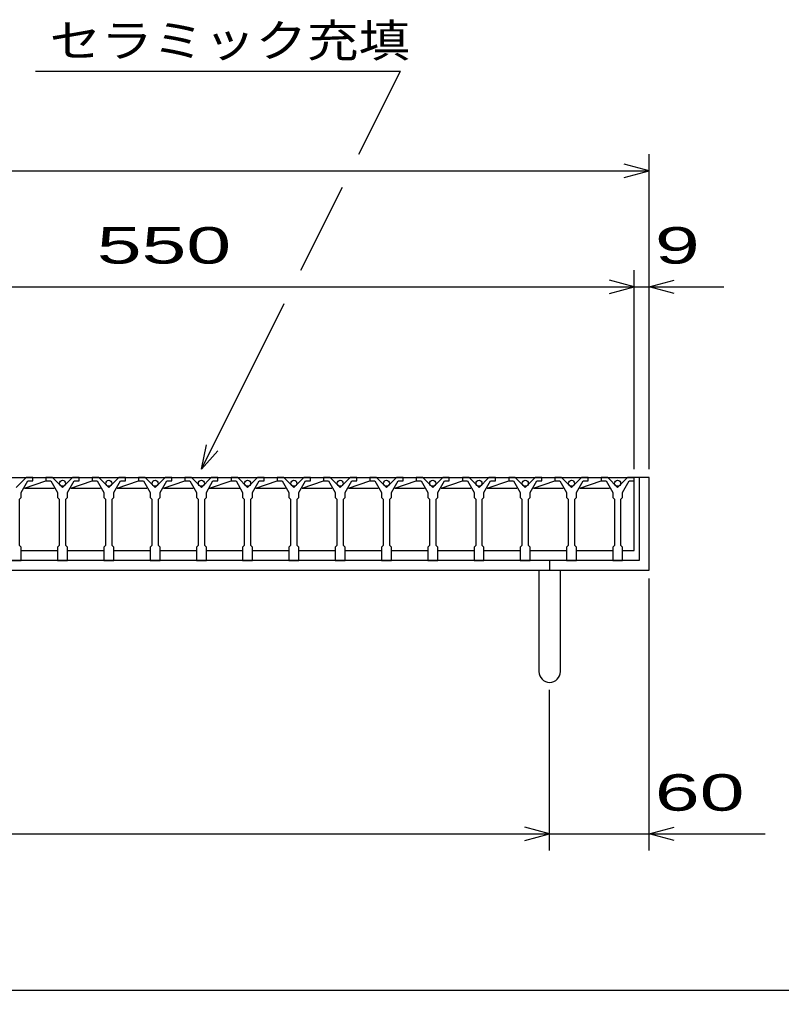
# Model space of a CAD drawing. Units: millimetres, scale not verified. Extents: x -1820 to 1736, y -1282 to 1048.
# Drawn here: x -670 to -210, y -1152 to -566 of the extents above; entities that cross this region are included whole.
import ezdxf
from ezdxf.enums import TextEntityAlignment as Align

# ---------------------------------------------------------------- set-up
doc = ezdxf.new("R2010")
doc.units = ezdxf.units.MM
doc.header["$LTSCALE"] = 10
for name, color, linetype, lineweight in [('0_2', 150, 'Continuous', 25), ('16', 3, 'Continuous', 25), ('19', 6, 'Continuous', 25), ('22', 2, 'Continuous', 25)]:
    doc.layers.add(name, color=color, linetype=linetype, lineweight=lineweight)
doc.styles.add('ベクトル', font='')
doc.styles.get('ベクトル').set_extended_font_data('ベクトル')

msp = doc.modelspace()

# ---------------------------------------------------------------- linework, layer by layer
at = {"layer": '0_2'}
msp.add_line((1736, -1151.5), (-1724, -1151.5), dxfattribs=at)
at = {"layer": '16'}
for p, q in [((-844.5, -842), (-299, -842)), ((-665.6, -842), (-671.6, -848)), ((-661.6, -842), (-665.6, -842)), ((-661.6, -844), (-661.6, -842)), ((-653.7, -842), (-653.7, -844)), ((-649.7, -842), (-653.7, -842)), ((-643.7, -848), (-649.7, -842)), ((-637.7, -842), (-643.7, -848)), ((-633.7, -842), (-637.7, -842)), ((-633.7, -844), (-633.7, -842)), ((-625.8, -842), (-625.8, -844)), ((-621.8, -842), (-625.8, -842)), ((-615.8, -848), (-621.8, -842)), ((-609.8, -842), (-615.8, -848)), ((-605.8, -842), (-609.8, -842)), ((-605.8, -844), (-605.8, -842)), ((-597.9, -842), (-597.9, -844)), ((-593.9, -842), (-597.9, -842)), ((-587.9, -848), (-593.9, -842)), ((-581.9, -842), (-587.9, -848)), ((-577.9, -842), (-581.9, -842)), ((-577.9, -844), (-577.9, -842)), ((-570, -842), (-570, -844)), ((-566, -842), (-570, -842)), ((-560, -848), (-566, -842)), ((-554, -842), (-560, -848)), ((-550, -842), (-554, -842)), ((-550, -844), (-550, -842)), ((-542.1, -842), (-542.1, -844)), ((-538.1, -842), (-542.1, -842)), ((-532.1, -848), (-538.1, -842)), ((-526.1, -842), (-532.1, -848)), ((-522.1, -842), (-526.1, -842)), ((-522.1, -844), (-522.1, -842)), ((-514.2, -842), (-514.2, -844)), ((-510.2, -842), (-514.2, -842)), ((-504.2, -848), (-510.2, -842)), ((-498.2, -842), (-504.2, -848)), ((-494.2, -842), (-498.2, -842)), ((-494.2, -844), (-494.2, -842)), ((-486.3, -842), (-486.3, -844)), ((-482.3, -842), (-486.3, -842)), ((-476.3, -848), (-482.3, -842)), ((-470.3, -842), (-476.3, -848)), ((-466.3, -842), (-470.3, -842)), ((-466.3, -844), (-466.3, -842)), ((-458.4, -842), (-458.4, -844)), ((-454.4, -842), (-458.4, -842)), ((-448.4, -848), (-454.4, -842)), ((-442.4, -842), (-448.4, -848)), ((-438.4, -842), (-442.4, -842)), ((-438.4, -844), (-438.4, -842)), ((-430.5, -842), (-430.5, -844)), ((-426.5, -842), (-430.5, -842)), ((-420.5, -848), (-426.5, -842)), ((-414.5, -842), (-420.5, -848)), ((-410.5, -842), (-414.5, -842)), ((-410.5, -844), (-410.5, -842)), ((-402.6, -842), (-402.6, -844)), ((-398.6, -842), (-402.6, -842)), ((-392.6, -848), (-398.6, -842)), ((-386.6, -842), (-392.6, -848)), ((-382.6, -842), (-386.6, -842)), ((-382.6, -844), (-382.6, -842)), ((-374.7, -842), (-374.7, -844)), ((-370.7, -842), (-374.7, -842)), ((-364.7, -848), (-370.7, -842)), ((-358.7, -842), (-364.7, -848)), ((-354.7, -842), (-358.7, -842)), ((-354.7, -844), (-354.7, -842)), ((-346.8, -842), (-346.8, -844)), ((-342.8, -842), (-346.8, -842)), ((-336.8, -848), (-342.8, -842)), ((-330.8, -842), (-336.8, -848)), ((-326.8, -842), (-330.8, -842)), ((-326.8, -844), (-326.8, -842)), ((-319, -842), (-319, -844)), ((-315, -842), (-319, -842)), ((-309, -848), (-315, -842)), ((-303, -842), (-309, -848)), ((-299, -842), (-303, -842)), ((-299, -844), (-299, -842)), ((-299, -886), (-299, -842)), ((-668.6, -851), (-664.6, -844)), ((-666.6, -848.5), (-653.7, -844)), ((-666.6, -848.5), (-648.7, -848.5)), ((-664.6, -844), (-661.6, -844)), ((-653.7, -844), (-650.7, -844)), ((-650.7, -844), (-646.7, -851)), ((-640.7, -851), (-636.7, -844)), ((-638.7, -848.5), (-625.8, -844)), ((-638.7, -848.5), (-620.8, -848.5)), ((-636.7, -844), (-633.7, -844)), ((-625.8, -844), (-622.8, -844)), ((-622.8, -844), (-618.8, -851)), ((-612.8, -851), (-608.8, -844)), ((-610.8, -848.5), (-597.9, -844)), ((-610.8, -848.5), (-592.9, -848.5)), ((-608.8, -844), (-605.8, -844)), ((-597.9, -844), (-594.9, -844)), ((-594.9, -844), (-590.9, -851)), ((-584.9, -851), (-580.9, -844)), ((-582.9, -848.5), (-570, -844)), ((-582.9, -848.5), (-565, -848.5)), ((-580.9, -844), (-577.9, -844)), ((-570, -844), (-567, -844)), ((-567, -844), (-563, -851)), ((-557, -851), (-553, -844)), ((-555, -848.5), (-542.1, -844)), ((-555, -848.5), (-537.1, -848.5)), ((-553, -844), (-550, -844)), ((-542.1, -844), (-539.1, -844)), ((-539.1, -844), (-535.1, -851)), ((-529.1, -851), (-525.1, -844)), ((-527.1, -848.5), (-514.2, -844)), ((-527.1, -848.5), (-509.2, -848.5)), ((-525.1, -844), (-522.1, -844)), ((-514.2, -844), (-511.2, -844)), ((-511.2, -844), (-507.2, -851)), ((-501.2, -851), (-497.2, -844)), ((-499.2, -848.5), (-486.3, -844)), ((-499.2, -848.5), (-481.3, -848.5)), ((-497.2, -844), (-494.2, -844)), ((-486.3, -844), (-483.3, -844)), ((-483.3, -844), (-479.3, -851)), ((-473.3, -851), (-469.3, -844)), ((-471.3, -848.5), (-458.4, -844)), ((-471.3, -848.5), (-453.4, -848.5)), ((-469.3, -844), (-466.3, -844)), ((-458.4, -844), (-455.4, -844)), ((-455.4, -844), (-451.4, -851)), ((-445.4, -851), (-441.4, -844)), ((-443.4, -848.5), (-430.5, -844)), ((-443.4, -848.5), (-425.5, -848.5)), ((-441.4, -844), (-438.4, -844)), ((-430.5, -844), (-427.5, -844)), ((-427.5, -844), (-423.5, -851)), ((-417.5, -851), (-413.5, -844)), ((-415.5, -848.5), (-402.6, -844)), ((-415.5, -848.5), (-397.6, -848.5)), ((-413.5, -844), (-410.5, -844)), ((-402.6, -844), (-399.6, -844)), ((-399.6, -844), (-395.6, -851)), ((-389.6, -851), (-385.6, -844)), ((-387.6, -848.5), (-374.7, -844)), ((-387.6, -848.5), (-369.7, -848.5)), ((-385.6, -844), (-382.6, -844)), ((-374.7, -844), (-371.7, -844)), ((-371.7, -844), (-367.7, -851)), ((-361.7, -851), (-357.7, -844)), ((-359.7, -848.5), (-346.8, -844)), ((-359.7, -848.5), (-341.8, -848.5)), ((-357.7, -844), (-354.7, -844)), ((-346.8, -844), (-343.8, -844)), ((-343.8, -844), (-339.8, -851)), ((-333.8, -851), (-329.8, -844)), ((-331.8, -848.5), (-318.9, -844)), ((-331.8, -848.5), (-313.9, -848.5)), ((-329.8, -844), (-326.8, -844)), ((-319, -844), (-316, -844)), ((-316, -844), (-312, -851)), ((-306, -851), (-302, -844)), ((-302, -844), (-299, -844)), ((-669.6, -855), (-668.6, -854)), ((-669.6, -883), (-669.6, -855)), ((-668.6, -854), (-668.6, -851)), ((-646.7, -851), (-646.7, -854)), ((-646.7, -854), (-645.7, -855)), ((-645.7, -855), (-645.7, -883)), ((-641.7, -855), (-640.7, -854)), ((-641.7, -883), (-641.7, -855)), ((-640.7, -854), (-640.7, -851)), ((-618.8, -851), (-618.8, -854)), ((-618.8, -854), (-617.8, -855)), ((-617.8, -855), (-617.8, -883)), ((-613.8, -855), (-612.8, -854)), ((-613.8, -883), (-613.8, -855)), ((-612.8, -854), (-612.8, -851)), ((-590.9, -851), (-590.9, -854)), ((-590.9, -854), (-589.9, -855)), ((-589.9, -855), (-589.9, -883)), ((-585.9, -855), (-584.9, -854)), ((-585.9, -883), (-585.9, -855)), ((-584.9, -854), (-584.9, -851)), ((-563, -851), (-563, -854)), ((-563, -854), (-562, -855)), ((-562, -855), (-562, -883)), ((-558, -855), (-557, -854)), ((-558, -883), (-558, -855)), ((-557, -854), (-557, -851)), ((-535.1, -851), (-535.1, -854)), ((-535.1, -854), (-534.1, -855)), ((-534.1, -855), (-534.1, -883)), ((-530.1, -855), (-529.1, -854)), ((-530.1, -883), (-530.1, -855)), ((-529.1, -854), (-529.1, -851)), ((-507.2, -851), (-507.2, -854)), ((-507.2, -854), (-506.2, -855)), ((-506.2, -855), (-506.2, -883)), ((-502.2, -855), (-501.2, -854)), ((-502.2, -883), (-502.2, -855)), ((-501.2, -854), (-501.2, -851)), ((-479.3, -851), (-479.3, -854)), ((-479.3, -854), (-478.3, -855)), ((-478.3, -855), (-478.3, -883)), ((-474.3, -855), (-473.3, -854)), ((-474.3, -883), (-474.3, -855)), ((-473.3, -854), (-473.3, -851)), ((-451.4, -851), (-451.4, -854)), ((-451.4, -854), (-450.4, -855)), ((-450.4, -855), (-450.4, -883)), ((-446.4, -855), (-445.4, -854)), ((-446.4, -883), (-446.4, -855)), ((-445.4, -854), (-445.4, -851)), ((-423.5, -851), (-423.5, -854)), ((-423.5, -854), (-422.5, -855)), ((-422.5, -855), (-422.5, -883)), ((-418.5, -855), (-417.5, -854)), ((-418.5, -883), (-418.5, -855)), ((-417.5, -854), (-417.5, -851)), ((-395.6, -851), (-395.6, -854)), ((-395.6, -854), (-394.6, -855)), ((-394.6, -855), (-394.6, -883)), ((-390.6, -855), (-389.6, -854)), ((-390.6, -883), (-390.6, -855)), ((-389.6, -854), (-389.6, -851)), ((-367.7, -851), (-367.7, -854)), ((-367.7, -854), (-366.7, -855)), ((-366.7, -855), (-366.7, -883)), ((-362.7, -855), (-361.7, -854)), ((-362.7, -883), (-362.7, -855)), ((-361.7, -854), (-361.7, -851)), ((-339.8, -851), (-339.8, -854)), ((-339.8, -854), (-338.8, -855)), ((-338.8, -855), (-338.8, -883)), ((-334.8, -855), (-333.8, -854)), ((-334.8, -883), (-334.8, -855)), ((-333.8, -854), (-333.8, -851)), ((-312, -851), (-312, -854)), ((-312, -854), (-311, -855)), ((-311, -855), (-311, -883)), ((-307, -855), (-306, -854)), ((-307, -883), (-307, -855)), ((-306, -854), (-306, -851)), ((-668.6, -884), (-669.6, -883)), ((-668.6, -892), (-668.6, -884)), ((-645.7, -883), (-646.7, -884)), ((-646.7, -884), (-646.7, -892)), ((-640.7, -884), (-641.7, -883)), ((-640.7, -892), (-640.7, -884)), ((-617.8, -883), (-618.8, -884)), ((-618.8, -884), (-618.8, -892)), ((-612.8, -884), (-613.8, -883)), ((-612.8, -892), (-612.8, -884)), ((-589.9, -883), (-590.9, -884)), ((-590.9, -884), (-590.9, -892)), ((-584.9, -884), (-585.9, -883)), ((-584.9, -892), (-584.9, -884)), ((-562, -883), (-563, -884)), ((-563, -884), (-563, -892)), ((-557, -884), (-558, -883)), ((-557, -892), (-557, -884)), ((-534.1, -883), (-535.1, -884)), ((-535.1, -884), (-535.1, -892)), ((-529.1, -884), (-530.1, -883)), ((-529.1, -892), (-529.1, -884)), ((-506.2, -883), (-507.2, -884)), ((-507.2, -884), (-507.2, -892)), ((-501.2, -884), (-502.2, -883)), ((-501.2, -892), (-501.2, -884)), ((-478.3, -883), (-479.3, -884)), ((-479.3, -884), (-479.3, -892)), ((-473.3, -884), (-474.3, -883)), ((-473.3, -892), (-473.3, -884)), ((-450.4, -883), (-451.4, -884)), ((-451.4, -884), (-451.4, -892)), ((-445.4, -884), (-446.4, -883)), ((-445.4, -892), (-445.4, -884)), ((-422.5, -883), (-423.5, -884)), ((-423.5, -884), (-423.5, -892)), ((-417.5, -884), (-418.5, -883)), ((-417.5, -892), (-417.5, -884)), ((-394.6, -883), (-395.6, -884)), ((-395.6, -884), (-395.6, -892)), ((-389.6, -884), (-390.6, -883)), ((-389.6, -892), (-389.6, -884)), ((-366.7, -883), (-367.7, -884)), ((-367.7, -884), (-367.7, -892)), ((-361.7, -884), (-362.7, -883)), ((-361.7, -892), (-361.7, -884)), ((-338.8, -883), (-339.8, -884)), ((-339.8, -884), (-339.8, -892)), ((-333.8, -884), (-334.8, -883)), ((-333.8, -892), (-333.8, -884)), ((-311, -883), (-312, -884)), ((-312, -884), (-312, -892)), ((-306, -884), (-307, -883)), ((-306, -892), (-306, -884)), ((-668.6, -886), (-646.7, -886)), ((-640.7, -886), (-618.8, -886)), ((-612.8, -886), (-590.9, -886)), ((-584.9, -886), (-563, -886)), ((-557, -886), (-535.1, -886)), ((-529.1, -886), (-507.2, -886)), ((-501.2, -886), (-479.3, -886)), ((-473.3, -886), (-451.4, -886)), ((-445.4, -886), (-423.5, -886)), ((-417.5, -886), (-395.6, -886)), ((-389.6, -886), (-367.7, -886)), ((-361.7, -886), (-339.8, -886)), ((-333.8, -886), (-312, -886)), ((-306, -886), (-299, -886)), ((-674.6, -892), (-668.6, -892)), ((-646.7, -892), (-640.7, -892)), ((-618.8, -892), (-612.8, -892)), ((-590.9, -892), (-584.9, -892)), ((-563, -892), (-557, -892)), ((-535.1, -892), (-529.1, -892)), ((-507.2, -892), (-501.2, -892)), ((-479.3, -892), (-473.3, -892)), ((-451.4, -892), (-445.4, -892)), ((-423.5, -892), (-417.5, -892)), ((-395.6, -892), (-389.6, -892)), ((-367.7, -892), (-361.7, -892)), ((-339.8, -892), (-333.8, -892)), ((-312, -892), (-306, -892))]:
    msp.add_line(p, q, dxfattribs=at)
for centre in [(-643.7, -845.5), (-615.8, -845.5), (-587.9, -845.5), (-560, -845.5), (-532.1, -845.5), (-504.2, -845.5), (-476.3, -845.5), (-448.4, -845.5), (-420.5, -845.5), (-392.6, -845.5), (-364.7, -845.5), (-336.8, -845.5), (-309, -845.5)]:
    msp.add_circle(centre, 1.8, dxfattribs=at)
at = {"layer": '19'}
for p, q in [((-290, -842), (-299, -842)), ((-296, -842), (-296, -892)), ((-290, -898), (-290, -842)), ((-296, -892), (-1404, -892)), ((-350, -892), (-350, -898)), ((-1410, -898), (-290, -898)), ((-356.5, -898), (-356.5, -959.11)), ((-343.5, -959.11), (-343.5, -898))]:
    msp.add_line(p, q, dxfattribs=at)
msp.add_arc((-350, -959.11), 6.5, 180, 0, dxfattribs=at)
at = {"layer": '22', "color": 4}
for p, q in [((-660, -597), (-440, -597)), ((-465, -647), (-440, -597)), ((-290, -837), (-290, -647)), ((-290, -657), (-305, -653)), ((-1410, -657), (-290, -657)), ((-305, -661), (-290, -657)), ((-500, -717), (-475, -667)), ((-299, -837), (-299, -717)), ((-290, -837), (-290, -717)), ((-299, -727), (-314, -723)), ((-290, -727), (-275, -723)), ((-849, -727), (-299, -727)), ((-314, -731), (-299, -727)), ((-299, -727), (-290, -727)), ((-275, -731), (-290, -727)), ((-290, -727), (-245, -727)), ((-560, -837), (-510, -737)), ((-560, -837), (-557, -822.4)), ((-560, -837), (-550, -826)), ((-290, -1067), (-290, -903)), ((-350, -1067), (-350, -970)), ((-350, -1057), (-365, -1053)), ((-290, -1057), (-275, -1053)), ((-1350, -1057), (-350, -1057)), ((-365, -1061), (-350, -1057)), ((-350, -1057), (-290, -1057)), ((-275, -1061), (-290, -1057)), ((-290, -1057), (-220, -1057))]:
    msp.add_line(p, q, dxfattribs=at)

# ---------------------------------------------------------------- texts
at = {"layer": '22', "style": 'ベクトル'}
for s, height, width, p in [('セラミック充填', 19.79, 1.15, (-651.5, -578.5)), (' 550 ', 21.99, 1.65, (-636.5, -702)), (' 9 ', 21.99, 1.65, (-300, -702)), (' 60 ', 21.99, 1.65, (-300, -1032))]:
    msp.add_text(s, height=height, dxfattribs=dict(at, width=width)).set_placement(p, align=Align.MIDDLE_LEFT)

doc.saveas('drawing.dxf')
